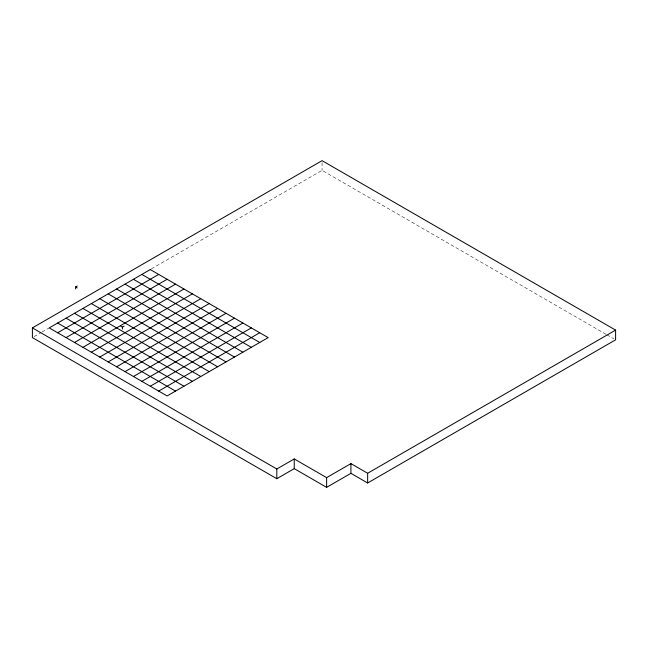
<?xml version="1.0" encoding="UTF-8"?>
<svg xmlns="http://www.w3.org/2000/svg" width="648" height="648" viewBox="0 0 648 648"><rect width="100%" height="100%" fill="white"/><g stroke="black" fill="none" stroke-linecap="round" stroke-linejoin="round"><path stroke-width="0.49" stroke-dasharray="3.24 2.43" d="M34.15 336.587L41.148 332.546M42.023 332.043L49.029 328.001M151.421 268.888L322.072 170.359L605.961 334.263M606.836 334.765L613.85 338.815M322.072 162.591L322.072 170.359"/><path stroke-width="0.97" d="M75.581 288.927L75.581 286.983L77.266 286.011M32.4 327.888L322.072 160.647L615.6 330.107L615.6 339.827L367.643 482.979L350.924 473.332L326.624 487.353L294.233 468.65L276.809 478.71L32.4 337.6L32.4 327.888L276.809 468.998L294.233 458.938L326.624 477.641L350.924 463.612L367.643 473.267L615.6 330.107M57.656 332.748L158.695 274.42M66.08 337.608L167.111 279.28M74.496 342.468L175.535 284.14M82.92 347.336L183.951 289M120.739 326.13L122.423 327.102L124.108 326.13M91.336 352.196L192.375 293.86M99.76 357.056L200.791 298.72M108.176 361.916L209.207 303.58M116.591 366.776L217.631 308.448M125.015 371.636L226.047 313.308M133.431 376.496L234.471 318.168M141.855 381.356L242.887 323.028M150.271 386.224L251.311 327.888M158.695 391.084L259.726 332.748M141.855 274.42L259.726 342.468M133.431 279.28L251.311 347.336M125.015 284.14L242.887 352.196M116.591 289L234.471 357.056M108.176 293.86L226.047 361.916M99.76 298.72L217.631 366.776M75.581 286.983L77.266 287.955M91.336 303.58L209.207 371.636M82.92 308.448L200.791 376.496M74.496 313.308L192.375 381.356M66.08 318.168L183.951 386.224M57.656 323.028L175.535 391.084M367.643 473.267L367.643 482.979M350.924 463.612L350.924 473.332M326.624 477.641L326.624 487.353M294.233 458.938L294.233 468.65M276.809 468.998L276.809 478.71M122.423 327.102L122.423 329.046M150.271 269.56L49.24 327.888L167.111 395.944L268.151 337.608L150.271 269.56"/></g></svg>
